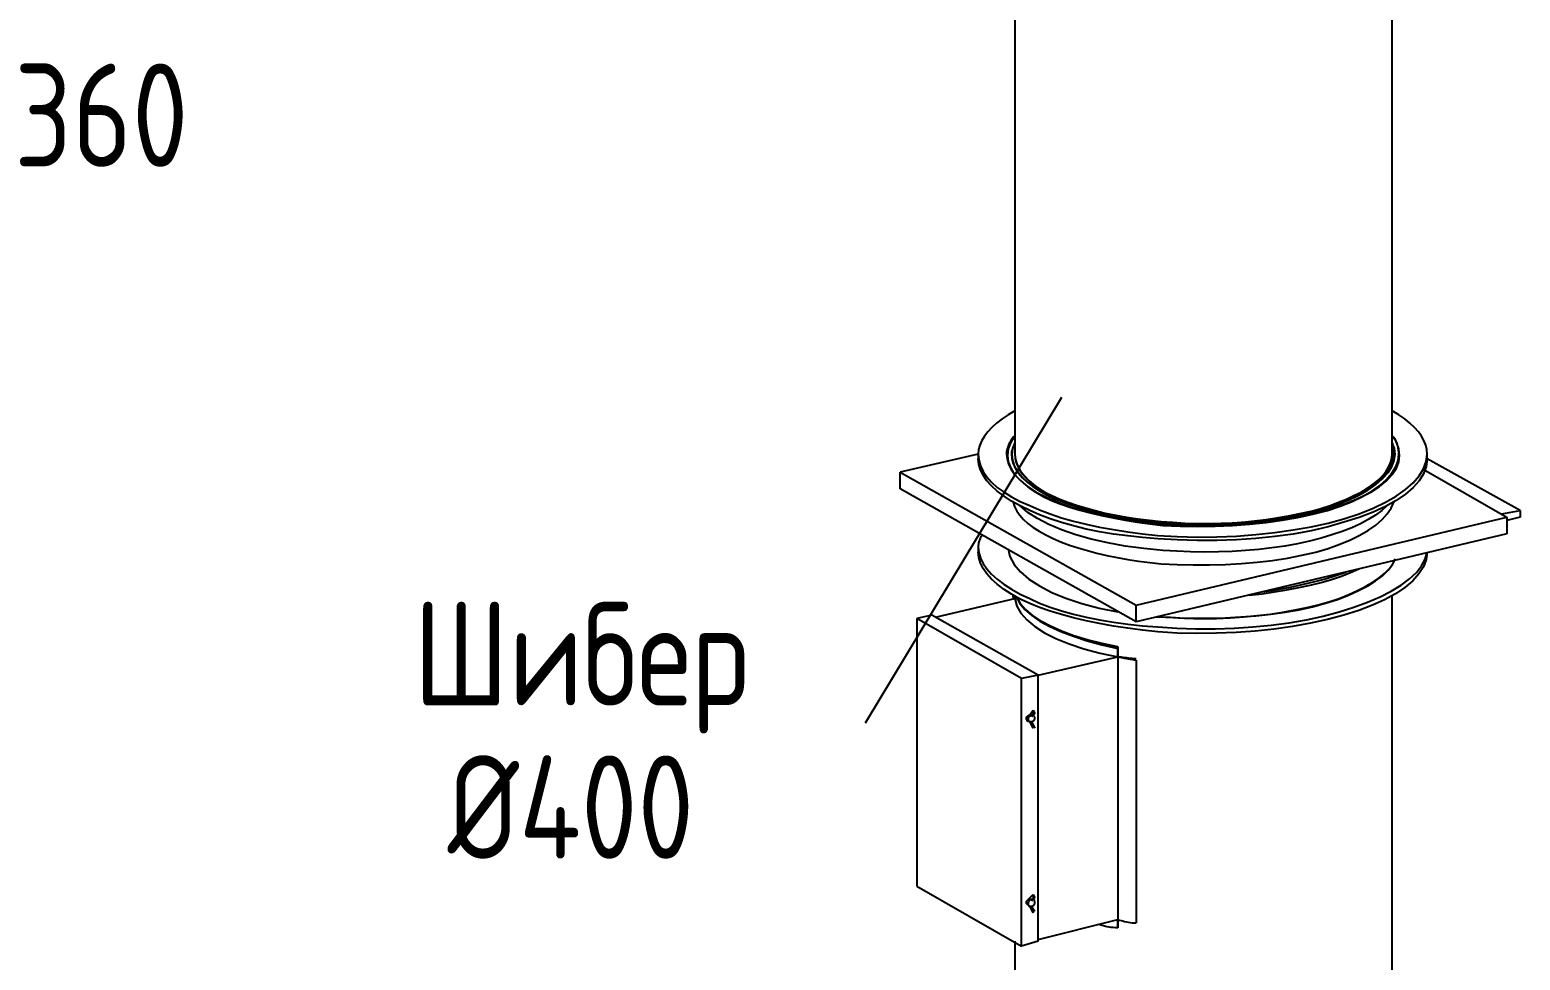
# Model space of a CAD drawing. Header units: metres. Extents: x 20 to 415, y 5 to 292.
# Drawn here: x 208.39 to 225.18, y 162.35 to 172.83 of the extents above; entities that cross this region are included whole.
import ezdxf

# ---------------------------------------------------------------- set-up
doc = ezdxf.new("R2010")
doc.units = ezdxf.units.M
for name, color, linetype in [('АРМАТУРА', 8, 'Continuous'), ('ВОЗДУХОВОДЫ', 7, 'Continuous'), ('ОБОЗНАЧЕНИЯ', 7, 'Continuous'), ('ОБОРУДОВАНИЕ', 8, 'Continuous')]:
    doc.layers.add(name, color=color, linetype=linetype)
doc.styles.add('GOST', font='isocpeur.ttf')

msp = doc.modelspace()

# ---------------------------------------------------------------- linework, layer by layer
at = {"layer": 'АРМАТУРА'}
for points in [[(218.605, 166.219), (219.485, 166.425)], [(219.485, 166.425), (219.48, 166.43), (219.476, 166.435), (219.472, 166.438), (219.47, 166.441), (219.468, 166.444), (219.467, 166.447), (219.467, 166.45), (219.466, 166.453), (219.466, 166.458), (219.466, 166.463)], [(219.466, 166.463), (219.466, 166.425)], [(219.485, 166.425), (219.485, 166.463)], [(219.485, 166.425), (219.508, 166.342), (219.553, 166.262), (219.621, 166.185), (219.71, 166.111), (219.819, 166.041), (219.948, 165.976), (220.096, 165.916), (220.262, 165.861), (220.446, 165.813), (220.646, 165.77)], [(219.503, 166.444), (219.546, 166.372), (219.606, 166.303), (219.683, 166.236), (219.776, 166.173), (219.885, 166.114), (220.009, 166.058), (220.148, 166.007), (220.3, 165.96), (220.467, 165.919), (220.646, 165.882)], [(219.503, 166.444), (219.541, 166.372), (219.599, 166.303), (219.675, 166.236), (219.768, 166.172), (219.878, 166.112), (220.004, 166.054), (220.144, 166.001), (220.299, 165.951), (220.466, 165.905), (220.646, 165.863)], [(220.646, 165.882), (220.467, 165.919), (220.3, 165.96), (220.148, 166.007), (220.009, 166.058), (219.885, 166.114), (219.776, 166.173), (219.683, 166.236), (219.606, 166.303), (219.546, 166.372), (219.503, 166.444)], [(218.549, 166.238), (218.38, 166.201)], [(219.56, 165.526), (218.38, 166.201)], [(218.38, 166.201), (218.38, 163.186)], [(219.747, 165.564), (218.549, 166.238)], [(220.646, 165.882), (220.646, 165.77)], [(220.646, 165.77), (220.646, 165.863)], [(219.747, 165.564), (220.646, 165.77)], [(220.646, 165.77), (220.663, 165.765), (220.681, 165.761), (220.701, 165.757), (220.721, 165.754), (220.742, 165.751), (220.763, 165.748), (220.785, 165.745), (220.807, 165.742), (220.829, 165.737), (220.851, 165.732)], [(220.646, 165.77), (220.663, 165.769), (220.681, 165.768), (220.701, 165.766), (220.721, 165.763), (220.742, 165.761), (220.763, 165.758), (220.785, 165.755), (220.807, 165.753), (220.829, 165.752), (220.851, 165.751)], [(220.646, 165.77), (220.646, 162.812)], [(220.851, 165.732), (220.851, 162.774)], [(219.747, 165.564), (219.56, 165.526)], [(219.56, 162.512), (219.56, 165.526)], [(219.747, 162.568), (219.747, 165.564)], [(219.634, 165.04), (219.629, 165.045), (219.625, 165.051), (219.622, 165.056), (219.62, 165.061), (219.618, 165.066), (219.617, 165.069), (219.616, 165.073), (219.616, 165.075), (219.616, 165.077), (219.616, 165.077), (219.616, 165.083), (219.618, 165.088), (219.62, 165.094), (219.624, 165.098), (219.628, 165.103), (219.632, 165.107), (219.637, 165.11), (219.642, 165.112), (219.648, 165.114), (219.653, 165.115)], [(219.672, 165.115), (219.666, 165.11), (219.661, 165.105), (219.656, 165.102), (219.651, 165.099), (219.646, 165.096), (219.642, 165.093), (219.639, 165.09), (219.637, 165.086), (219.635, 165.082), (219.634, 165.077), (219.634, 165.071), (219.635, 165.066), (219.635, 165.061), (219.636, 165.056), (219.637, 165.051), (219.639, 165.048), (219.641, 165.044), (219.644, 165.042), (219.648, 165.04), (219.653, 165.04)], [(219.653, 165.115), (219.691, 165.171)], [(219.691, 164.965), (219.653, 165.04)], [(219.653, 165.04), (219.672, 165.04)], [(219.709, 165.133), (219.672, 165.096)], [(219.691, 165.133), (219.672, 165.096)], [(219.672, 165.04), (219.678, 165.04), (219.683, 165.042), (219.688, 165.044), (219.693, 165.048), (219.698, 165.051), (219.702, 165.056), (219.705, 165.061), (219.707, 165.066), (219.709, 165.071), (219.709, 165.077), (219.709, 165.082), (219.709, 165.086), (219.709, 165.09), (219.708, 165.093), (219.707, 165.096), (219.705, 165.099), (219.703, 165.102), (219.7, 165.105), (219.696, 165.11), (219.691, 165.115)], [(219.672, 165.04), (219.709, 164.965)], [(219.672, 165.04), (219.691, 164.965)], [(219.691, 165.171), (219.709, 165.133)], [(219.691, 165.171), (219.691, 165.133)], [(218.38, 163.186), (219.56, 162.512)], [(219.634, 162.98), (219.629, 162.981), (219.625, 162.982), (219.622, 162.985), (219.62, 162.988), (219.618, 162.992), (219.617, 162.996), (219.616, 163.001), (219.616, 163.006), (219.616, 163.012), (219.616, 163.018), (219.616, 163.018), (219.618, 163.02), (219.62, 163.022), (219.624, 163.025), (219.628, 163.029), (219.632, 163.034), (219.637, 163.039), (219.642, 163.044), (219.648, 163.049), (219.653, 163.055)], [(219.672, 163.036), (219.666, 163.036), (219.661, 163.034), (219.656, 163.032), (219.651, 163.029), (219.646, 163.025), (219.642, 163.02), (219.639, 163.015), (219.637, 163.01), (219.635, 163.004), (219.634, 162.999), (219.634, 162.993), (219.635, 162.988), (219.635, 162.983), (219.636, 162.978), (219.637, 162.973), (219.639, 162.969), (219.641, 162.966), (219.644, 162.963), (219.648, 162.962), (219.653, 162.961)], [(219.653, 163.055), (219.691, 163.092)], [(219.709, 163.055), (219.672, 163.036)], [(219.691, 163.055), (219.672, 163.018)], [(219.672, 162.961), (219.678, 162.962), (219.683, 162.963), (219.688, 162.966), (219.693, 162.969), (219.698, 162.973), (219.702, 162.978), (219.705, 162.983), (219.707, 162.988), (219.709, 162.993), (219.709, 162.999), (219.709, 163.004), (219.709, 163.01), (219.709, 163.015), (219.708, 163.02), (219.707, 163.025), (219.705, 163.029), (219.703, 163.032), (219.7, 163.034), (219.696, 163.036), (219.691, 163.036)], [(219.691, 163.092), (219.709, 163.055)], [(219.691, 163.092), (219.691, 163.055)], [(219.691, 162.886), (219.653, 162.961)], [(219.653, 162.961), (219.672, 162.961)], [(219.672, 162.961), (219.709, 162.905)], [(219.672, 162.961), (219.691, 162.886)], [(219.747, 162.587), (220.646, 162.812)], [(220.646, 162.718), (220.619, 162.719), (220.593, 162.72), (220.57, 162.723), (220.548, 162.726), (220.526, 162.73), (220.505, 162.734), (220.485, 162.739), (220.464, 162.744), (220.443, 162.75), (220.421, 162.755)], [(220.646, 162.812), (220.646, 162.718)], [(220.646, 162.718), (220.646, 162.812)], [(220.646, 162.812), (220.663, 162.806), (220.681, 162.801), (220.701, 162.795), (220.721, 162.79), (220.742, 162.786), (220.763, 162.782), (220.785, 162.779), (220.807, 162.776), (220.829, 162.775), (220.851, 162.774)], [(219.747, 162.568), (219.56, 162.512)]]:
    msp.add_lwpolyline(points, dxfattribs=at)
at = {"layer": 'ВОЗДУХОВОДЫ'}
for points in [[(219.485, 173.634), (219.485, 168.054)], [(223.735, 168.054), (223.735, 173.634)], [(223.735, 160.677), (223.735, 166.463)], [(220.646, 165.77), (220.663, 165.769), (220.681, 165.768), (220.701, 165.766), (220.721, 165.763), (220.742, 165.761), (220.763, 165.758), (220.785, 165.755), (220.807, 165.753), (220.829, 165.752), (220.851, 165.751)], [(219.485, 162.568), (219.485, 160.677)]]:
    msp.add_lwpolyline(points, dxfattribs=at)
at = {"layer": 'ОБОЗНАЧЕНИЯ'}
msp.add_lwpolyline([(220.009, 168.691), (217.8, 165.021)], dxfattribs=at)
at = {"layer": 'ОБОРУДОВАНИЕ'}
for points in [[(219.485, 168.541), (219.409, 168.495), (219.341, 168.449), (219.28, 168.402), (219.226, 168.354), (219.18, 168.305), (219.142, 168.255), (219.112, 168.205), (219.091, 168.155), (219.077, 168.105), (219.073, 168.054)], [(224.128, 168.054), (224.124, 168.105), (224.112, 168.155), (224.093, 168.205), (224.065, 168.255), (224.03, 168.305), (223.987, 168.354), (223.935, 168.402), (223.876, 168.449), (223.81, 168.495), (223.735, 168.541)], [(219.485, 168.26), (219.468, 168.243), (219.453, 168.224), (219.44, 168.205), (219.427, 168.185), (219.417, 168.164), (219.408, 168.143), (219.401, 168.121), (219.395, 168.099), (219.392, 168.077), (219.391, 168.054)], [(219.485, 168.26), (219.438, 168.187), (219.41, 168.113), (219.401, 168.039), (219.41, 167.965), (219.438, 167.893), (219.483, 167.822), (219.547, 167.754), (219.627, 167.688), (219.725, 167.626), (219.84, 167.567), (219.976, 167.508), (220.122, 167.455), (220.279, 167.408), (220.447, 167.366), (220.622, 167.331), (220.806, 167.302), (220.996, 167.279), (221.193, 167.262), (221.394, 167.252), (221.6, 167.249)], [(219.485, 168.26), (219.438, 168.187), (219.41, 168.113), (219.401, 168.039), (219.41, 167.965), (219.438, 167.893), (219.483, 167.822), (219.547, 167.754), (219.627, 167.688), (219.725, 167.626), (219.84, 167.567), (219.976, 167.508), (220.122, 167.455), (220.279, 167.408), (220.447, 167.366), (220.622, 167.331), (220.806, 167.302), (220.996, 167.279), (221.193, 167.262), (221.394, 167.252), (221.6, 167.249)], [(221.6, 167.249), (221.807, 167.252), (222.01, 167.262), (222.209, 167.279), (222.402, 167.302), (222.588, 167.331), (222.767, 167.366), (222.936, 167.408), (223.095, 167.455), (223.243, 167.508), (223.379, 167.567), (223.494, 167.626), (223.592, 167.688), (223.673, 167.754), (223.736, 167.822), (223.782, 167.893), (223.809, 167.965), (223.819, 168.039), (223.809, 168.113), (223.782, 168.187), (223.735, 168.26)], [(221.6, 167.249), (221.807, 167.252), (222.01, 167.262), (222.209, 167.279), (222.402, 167.302), (222.588, 167.331), (222.767, 167.366), (222.936, 167.408), (223.095, 167.455), (223.243, 167.508), (223.379, 167.567), (223.494, 167.626), (223.592, 167.688), (223.673, 167.754), (223.736, 167.822), (223.782, 167.893), (223.809, 167.965), (223.819, 168.039), (223.809, 168.113), (223.782, 168.187), (223.735, 168.26)], [(223.81, 168.054), (223.809, 168.077), (223.807, 168.099), (223.804, 168.121), (223.8, 168.143), (223.794, 168.164), (223.785, 168.185), (223.776, 168.205), (223.764, 168.224), (223.751, 168.243), (223.735, 168.26)], [(219.073, 168.054), (218.193, 167.848)], [(219.073, 168.054), (219.073, 167.998)], [(219.073, 168.054), (219.079, 167.987), (219.097, 167.922), (219.127, 167.858), (219.169, 167.796), (219.223, 167.736), (219.287, 167.678), (219.363, 167.623), (219.449, 167.57), (219.546, 167.52), (219.653, 167.474), (219.764, 167.425), (219.884, 167.379), (220.012, 167.337), (220.147, 167.298), (220.29, 167.263), (220.439, 167.231), (220.595, 167.202), (220.756, 167.177), (220.923, 167.155), (221.095, 167.137)], [(219.391, 168.054), (219.397, 167.998), (219.413, 167.942), (219.44, 167.887), (219.477, 167.832), (219.525, 167.778), (219.581, 167.725), (219.647, 167.674), (219.722, 167.624), (219.805, 167.576), (219.897, 167.53), (219.996, 167.492), (220.103, 167.456), (220.216, 167.422), (220.335, 167.391), (220.461, 167.361), (220.591, 167.334), (220.726, 167.31), (220.864, 167.287), (221.006, 167.267), (221.151, 167.249)], [(219.485, 168.185), (219.479, 168.169), (219.474, 168.154), (219.468, 168.139), (219.464, 168.126), (219.459, 168.113), (219.455, 168.1), (219.452, 168.088), (219.449, 168.077), (219.448, 168.065), (219.447, 168.054)], [(219.447, 168.054), (219.452, 167.999), (219.467, 167.944), (219.492, 167.891), (219.527, 167.838), (219.571, 167.787), (219.625, 167.737), (219.689, 167.688), (219.761, 167.641), (219.843, 167.594), (219.934, 167.549), (220.033, 167.51), (220.138, 167.473), (220.249, 167.437), (220.366, 167.404), (220.489, 167.373), (220.616, 167.345), (220.748, 167.32), (220.885, 167.299), (221.025, 167.281), (221.17, 167.268)], [(219.485, 168.185), (219.459, 168.117), (219.451, 168.049), (219.458, 167.981), (219.482, 167.913), (219.522, 167.846), (219.578, 167.781), (219.649, 167.718), (219.735, 167.658), (219.836, 167.601), (219.953, 167.549), (220.082, 167.495), (220.221, 167.447), (220.37, 167.405), (220.527, 167.369), (220.692, 167.338), (220.864, 167.313), (221.042, 167.293), (221.224, 167.279), (221.411, 167.271), (221.6, 167.268)], [(219.485, 168.185), (219.459, 168.117), (219.451, 168.049), (219.458, 167.981), (219.482, 167.913), (219.522, 167.846), (219.578, 167.781), (219.649, 167.718), (219.735, 167.658), (219.836, 167.601), (219.953, 167.549), (220.082, 167.495), (220.221, 167.447), (220.37, 167.405), (220.527, 167.369), (220.692, 167.338), (220.864, 167.313), (221.042, 167.293), (221.224, 167.279), (221.411, 167.271), (221.6, 167.268)], [(219.485, 168.054), (219.491, 167.993), (219.511, 167.931), (219.544, 167.87), (219.589, 167.811), (219.646, 167.752), (219.715, 167.696), (219.796, 167.641), (219.887, 167.589), (219.99, 167.539), (220.103, 167.492), (220.225, 167.454), (220.355, 167.419), (220.493, 167.386), (220.638, 167.357), (220.788, 167.331), (220.944, 167.309), (221.104, 167.292), (221.267, 167.279), (221.433, 167.271), (221.6, 167.268)], [(219.485, 168.054), (219.488, 168.009), (219.498, 167.964), (219.515, 167.92), (219.539, 167.876), (219.569, 167.832), (219.606, 167.789), (219.65, 167.746), (219.7, 167.704), (219.758, 167.663), (219.822, 167.623)], [(219.822, 167.623), (219.903, 167.585), (219.99, 167.547), (220.082, 167.512), (220.18, 167.478), (220.283, 167.446), (220.391, 167.416), (220.503, 167.389), (220.621, 167.364), (220.743, 167.342), (220.87, 167.324), (221.001, 167.308), (221.133, 167.295), (221.266, 167.285), (221.401, 167.277), (221.537, 167.272), (221.674, 167.271), (221.81, 167.274), (221.947, 167.28), (222.083, 167.291), (222.218, 167.305), (222.346, 167.319), (222.471, 167.336), (222.593, 167.358), (222.711, 167.383), (222.825, 167.411), (222.933, 167.441), (223.036, 167.475), (223.132, 167.51), (223.222, 167.547), (223.304, 167.586), (223.385, 167.626), (223.457, 167.669), (223.521, 167.713), (223.577, 167.759), (223.625, 167.806), (223.664, 167.854), (223.695, 167.904), (223.717, 167.953), (223.73, 168.004), (223.735, 168.054)], [(221.095, 167.137), (221.315, 167.124), (221.538, 167.119), (221.76, 167.121), (221.981, 167.13), (222.2, 167.146), (222.413, 167.169), (222.621, 167.199), (222.821, 167.234), (223.012, 167.276), (223.192, 167.324), (223.364, 167.382), (223.519, 167.445), (223.658, 167.511), (223.78, 167.581), (223.885, 167.654), (223.971, 167.73), (224.039, 167.808), (224.088, 167.888), (224.118, 167.97), (224.128, 168.054)], [(221.151, 167.249), (221.348, 167.241), (221.545, 167.238), (221.741, 167.241), (221.936, 167.249), (222.127, 167.263), (222.315, 167.283), (222.497, 167.308), (222.673, 167.339), (222.843, 167.375), (223.005, 167.418), (223.15, 167.465), (223.283, 167.518), (223.402, 167.575), (223.506, 167.636), (223.597, 167.701), (223.672, 167.768), (223.732, 167.838), (223.775, 167.909), (223.801, 167.981), (223.81, 168.054)], [(221.17, 167.268), (221.361, 167.259), (221.553, 167.257), (221.743, 167.259), (221.932, 167.268), (222.118, 167.282), (222.3, 167.301), (222.476, 167.327), (222.647, 167.358), (222.811, 167.394), (222.967, 167.436), (223.112, 167.483), (223.243, 167.535), (223.36, 167.59), (223.462, 167.648), (223.55, 167.71), (223.622, 167.775), (223.679, 167.842), (223.72, 167.911), (223.745, 167.982), (223.754, 168.054)], [(221.6, 167.268), (221.791, 167.271), (221.978, 167.279), (222.163, 167.293), (222.342, 167.313), (222.516, 167.338), (222.682, 167.369), (222.839, 167.405), (222.987, 167.447), (223.124, 167.495), (223.248, 167.549), (223.365, 167.601), (223.468, 167.658), (223.556, 167.718), (223.63, 167.781), (223.688, 167.846), (223.731, 167.913), (223.757, 167.981), (223.767, 168.049), (223.76, 168.117), (223.735, 168.185)], [(221.6, 167.268), (221.791, 167.271), (221.978, 167.279), (222.163, 167.293), (222.342, 167.313), (222.516, 167.338), (222.682, 167.369), (222.839, 167.405), (222.987, 167.447), (223.124, 167.495), (223.248, 167.549), (223.365, 167.601), (223.468, 167.658), (223.556, 167.718), (223.63, 167.781), (223.688, 167.846), (223.731, 167.913), (223.757, 167.981), (223.767, 168.049), (223.76, 168.117), (223.735, 168.185)], [(221.6, 167.268), (221.768, 167.271), (221.934, 167.279), (222.098, 167.292), (222.258, 167.309), (222.415, 167.331), (222.567, 167.357), (222.714, 167.386), (222.855, 167.419), (222.99, 167.454), (223.117, 167.492), (223.23, 167.539), (223.332, 167.589), (223.424, 167.641), (223.504, 167.696), (223.573, 167.752), (223.631, 167.811), (223.676, 167.87), (223.709, 167.931), (223.728, 167.992), (223.735, 168.054)], [(223.754, 168.054), (223.754, 168.065), (223.753, 168.077), (223.753, 168.088), (223.753, 168.1), (223.751, 168.113), (223.75, 168.126), (223.747, 168.139), (223.744, 168.154), (223.74, 168.169), (223.735, 168.185)], [(224.128, 167.998), (224.128, 168.054)], [(221.095, 167.099), (220.923, 167.113), (220.756, 167.131), (220.595, 167.153), (220.439, 167.179), (220.29, 167.209), (220.147, 167.244), (220.012, 167.282), (219.884, 167.323), (219.764, 167.369), (219.653, 167.418), (219.546, 167.469), (219.449, 167.523), (219.363, 167.578), (219.287, 167.635), (219.223, 167.694), (219.169, 167.753), (219.127, 167.814), (219.097, 167.875), (219.079, 167.936), (219.073, 167.998)], [(224.128, 167.998), (224.118, 167.914), (224.088, 167.832), (224.039, 167.752), (223.971, 167.675), (223.885, 167.6), (223.78, 167.529), (223.658, 167.461), (223.519, 167.398), (223.364, 167.34), (223.192, 167.286), (223.012, 167.234), (222.821, 167.19), (222.621, 167.153), (222.413, 167.124), (222.2, 167.102), (221.981, 167.087), (221.76, 167.08), (221.538, 167.079), (221.315, 167.086), (221.095, 167.099)], [(224.109, 167.867), (225.027, 167.343)], [(225.177, 167.418), (224.128, 167.998)], [(218.193, 167.848), (220.851, 166.35)], [(218.193, 167.661), (218.193, 167.848)], [(220.851, 166.163), (218.193, 167.661)], [(219.466, 167.511), (219.482, 167.461), (219.506, 167.412), (219.54, 167.365), (219.582, 167.318), (219.632, 167.272), (219.691, 167.228), (219.758, 167.185), (219.834, 167.143), (219.917, 167.102), (220.009, 167.062), (220.102, 167.029), (220.2, 166.997), (220.302, 166.967), (220.41, 166.938), (220.522, 166.912), (220.637, 166.888), (220.756, 166.866), (220.879, 166.847), (221.004, 166.831), (221.132, 166.818)], [(221.151, 166.968), (220.936, 166.989), (220.728, 167.017), (220.531, 167.053), (220.344, 167.095), (220.171, 167.144), (220.011, 167.199), (219.866, 167.26), (219.739, 167.326), (219.63, 167.397), (219.541, 167.474)], [(221.132, 166.818), (221.313, 166.809), (221.495, 166.805), (221.677, 166.805), (221.859, 166.811), (222.038, 166.821), (222.215, 166.836), (222.388, 166.856), (222.556, 166.882), (222.718, 166.913), (222.874, 166.949), (223.015, 166.991), (223.145, 167.037), (223.264, 167.086), (223.372, 167.139), (223.468, 167.195), (223.552, 167.254), (223.623, 167.315), (223.68, 167.379), (223.724, 167.444), (223.754, 167.511)], [(223.679, 167.474), (223.617, 167.419), (223.547, 167.366), (223.466, 167.316), (223.377, 167.268), (223.279, 167.223), (223.172, 167.181), (223.057, 167.142), (222.935, 167.106), (222.805, 167.073), (222.668, 167.043), (222.526, 167.017), (222.381, 166.996), (222.233, 166.979), (222.083, 166.966), (221.931, 166.957), (221.777, 166.952), (221.621, 166.95), (221.465, 166.953), (221.308, 166.959), (221.151, 166.968)], [(224.971, 167.38), (225.177, 167.418)], [(225.177, 167.418), (225.177, 167.343)], [(220.851, 166.35), (225.027, 167.343)], [(225.177, 167.343), (225.027, 167.305)], [(225.027, 167.343), (225.027, 167.155)], [(219.11, 167.137), (219.105, 167.125), (219.099, 167.114), (219.094, 167.103), (219.089, 167.091), (219.085, 167.078), (219.081, 167.065), (219.077, 167.052), (219.075, 167.037), (219.073, 167.022), (219.073, 167.006)], [(225.027, 167.155), (220.851, 166.163)], [(219.073, 167.006), (219.073, 166.949)], [(219.073, 167.006), (219.079, 166.944), (219.097, 166.882), (219.127, 166.821), (219.169, 166.761), (219.223, 166.701), (219.287, 166.643), (219.363, 166.586), (219.449, 166.531), (219.546, 166.477), (219.653, 166.425), (219.764, 166.376), (219.884, 166.331), (220.012, 166.289), (220.147, 166.251), (220.29, 166.217), (220.439, 166.187), (220.595, 166.16), (220.756, 166.138), (220.923, 166.12), (221.095, 166.107)], [(221.095, 166.051), (220.923, 166.069), (220.756, 166.091), (220.595, 166.116), (220.439, 166.144), (220.29, 166.175), (220.147, 166.209), (220.012, 166.245), (219.884, 166.284), (219.764, 166.325), (219.653, 166.369), (219.546, 166.421), (219.449, 166.474), (219.363, 166.53), (219.287, 166.587), (219.223, 166.645), (219.169, 166.705), (219.127, 166.765), (219.097, 166.826), (219.079, 166.888), (219.073, 166.949)], [(219.41, 166.987), (219.429, 166.898), (219.476, 166.811), (219.547, 166.726), (219.643, 166.645), (219.761, 166.568), (219.901, 166.496), (220.06, 166.43), (220.238, 166.371), (220.434, 166.319), (220.646, 166.275)], [(219.41, 166.987), (219.429, 166.898), (219.476, 166.811), (219.547, 166.726), (219.643, 166.645), (219.761, 166.568), (219.901, 166.496), (220.06, 166.43), (220.238, 166.371), (220.434, 166.319), (220.646, 166.275)], [(224.128, 166.949), (224.118, 166.866), (224.087, 166.784), (224.036, 166.704), (223.966, 166.626), (223.878, 166.552), (223.772, 166.48), (223.65, 166.413), (223.512, 166.35), (223.359, 166.291), (223.192, 166.238), (223.007, 166.19), (222.814, 166.148), (222.613, 166.113), (222.405, 166.083), (222.193, 166.06), (221.976, 166.044), (221.757, 166.035), (221.536, 166.033), (221.315, 166.038), (221.095, 166.051)], [(221.095, 166.107), (221.309, 166.093), (221.525, 166.087), (221.74, 166.087), (221.954, 166.093), (222.165, 166.107), (222.372, 166.127), (222.573, 166.154), (222.769, 166.188), (222.957, 166.228), (223.136, 166.275), (223.304, 166.328), (223.458, 166.385), (223.599, 166.446), (223.725, 166.51), (223.836, 166.577), (223.93, 166.647), (224.007, 166.72), (224.066, 166.795), (224.107, 166.871), (224.128, 166.949)], [(221.151, 166.219), (221.326, 166.21), (221.502, 166.206), (221.679, 166.206), (221.855, 166.21), (222.029, 166.219), (222.2, 166.233), (222.367, 166.251), (222.53, 166.273), (222.686, 166.3), (222.836, 166.332), (222.983, 166.373), (223.119, 166.417), (223.244, 166.464), (223.357, 166.515), (223.459, 166.568), (223.548, 166.624), (223.624, 166.683), (223.688, 166.744), (223.737, 166.808), (223.772, 166.875)], [(221.6, 166.201), (221.757, 166.203), (221.912, 166.209), (222.065, 166.22), (222.215, 166.234), (222.361, 166.252), (222.504, 166.273), (222.642, 166.298), (222.775, 166.325), (222.902, 166.355), (223.023, 166.388), (223.138, 166.428), (223.245, 166.471), (223.345, 166.515), (223.435, 166.562), (223.517, 166.61), (223.59, 166.66), (223.652, 166.712), (223.703, 166.765), (223.744, 166.819), (223.772, 166.875)], [(222.125, 166.463), (222.27, 166.481), (222.411, 166.501), (222.55, 166.524), (222.684, 166.549), (222.813, 166.577), (222.936, 166.608), (223.053, 166.642), (223.164, 166.679), (223.266, 166.719), (223.36, 166.762)], [(222.274, 166.5), (222.381, 166.517), (222.485, 166.536), (222.588, 166.556), (222.688, 166.576), (222.785, 166.598), (222.878, 166.621), (222.968, 166.646), (223.054, 166.671), (223.135, 166.697), (223.211, 166.725)], [(222.274, 166.5), (222.381, 166.517), (222.485, 166.536), (222.588, 166.556), (222.688, 166.576), (222.785, 166.598), (222.878, 166.621), (222.968, 166.646), (223.054, 166.671), (223.135, 166.697), (223.211, 166.725)], [(220.851, 166.163), (220.851, 166.35)], [(221.076, 166.219), (221.132, 166.219), (221.186, 166.217), (221.24, 166.215), (221.293, 166.213), (221.345, 166.21), (221.397, 166.207), (221.448, 166.205), (221.499, 166.203), (221.55, 166.201), (221.6, 166.201)], [(221.076, 166.219), (221.087, 166.219), (221.097, 166.219), (221.105, 166.219), (221.113, 166.219), (221.121, 166.219), (221.127, 166.219), (221.134, 166.219), (221.14, 166.219), (221.145, 166.219), (221.151, 166.219)]]:
    msp.add_lwpolyline(points, dxfattribs=at)

# ---------------------------------------------------------------- texts
at = {"layer": 'ОБОЗНАЧЕНИЯ', "style": 'GOST', "width": 0.8}
for s, p in [('L 4360', (206.255, 171.289)), ('Шибер', (212.712, 165.222)), ('%%c400', (213.096, 163.497))]:
    msp.add_text(s, height=1.1615, dxfattribs=at).set_placement(p)

doc.saveas('drawing.dxf')
